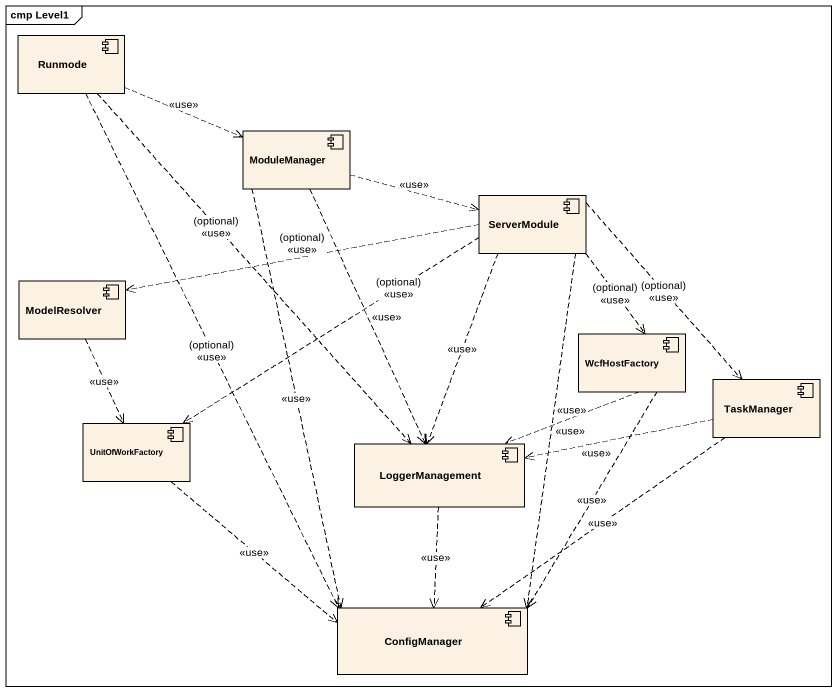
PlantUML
@startuml
mainframe cmp Level1
component Runmode
component ModuleManager
component ServerModule
component ModelResolver
component WcfHostFactory
component TaskManager
component UnitOfWorkFactory
component LoggerManagement
component ConfigManager
Runmode .right.> ModuleManager : <<use>>
Runmode ..> LoggerManagement : (optional)\n<<use>>
Runmode ..> ConfigManager : (optional)\n<<use>>
ModuleManager .right.> ServerModule : <<use>>
ModuleManager ..> LoggerManagement : <<use>>
ModuleManager ..> ConfigManager : <<use>>
ServerModule .left.> ModelResolver : (optional)\n<<use>>
ServerModule ..> WcfHostFactory : (optional)\n<<use>>
ServerModule ..> TaskManager : (optional)\n<<use>>
ServerModule .left.> UnitOfWorkFactory : (optional)\n<<use>>
ServerModule ..> LoggerManagement : <<use>>
ServerModule ..> ConfigManager : <<use>>
ModelResolver ..> UnitOfWorkFactory : <<use>>
WcfHostFactory .left.> LoggerManagement : <<use>>
WcfHostFactory ..> ConfigManager : <<use>>
TaskManager .left.> LoggerManagement : <<use>>
TaskManager ..> ConfigManager : <<use>>
UnitOfWorkFactory ..> ConfigManager : <<use>>
LoggerManagement ..> ConfigManager : <<use>>
@enduml
